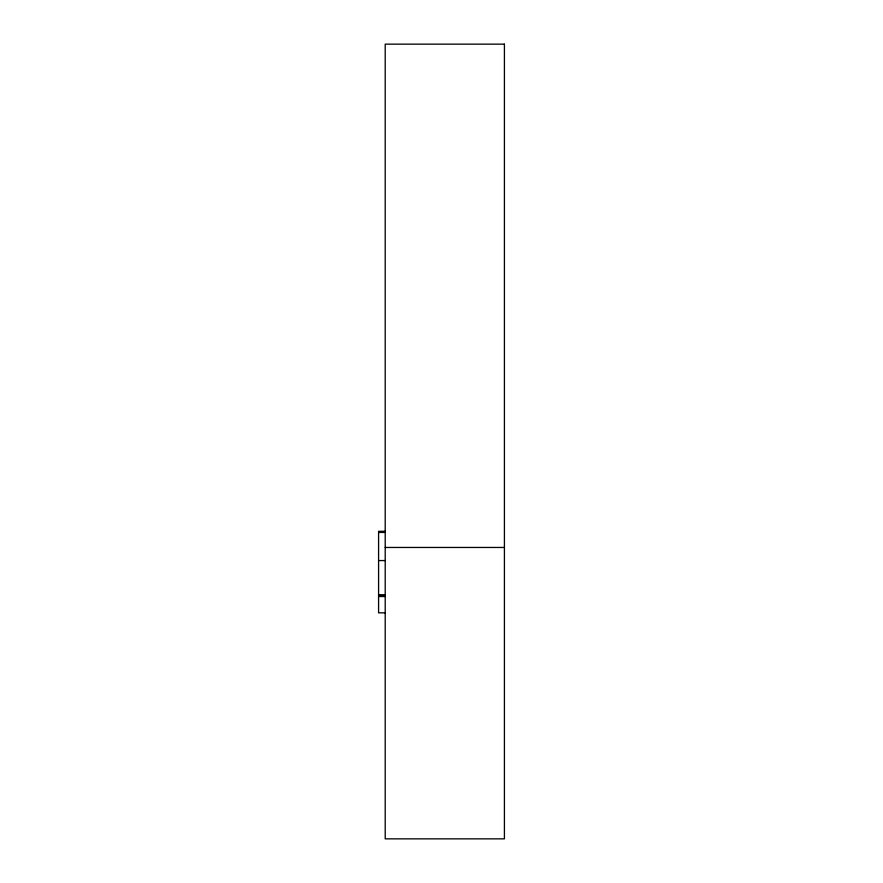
<?xml version="1.0" encoding="UTF-8"?>
<svg xmlns="http://www.w3.org/2000/svg" width="883" height="883" viewBox="0 0 883 883"><rect width="100%" height="100%" fill="white"/><g stroke="black" fill="none" stroke-linecap="round" stroke-linejoin="round"><path stroke-width="1.32" d="M385.209 531.301L378.586 531.301L378.586 612.835L385.209 612.835M378.586 531.765L385.209 531.864M378.586 532.438L385.209 532.438M385.209 547.46L504.414 547.46M378.586 560.562L385.209 560.562M378.586 594.987L385.209 594.987M378.586 595.407L385.209 595.407M378.586 595.981L385.209 595.981M378.586 596.113L385.209 596.168M378.586 596.345L385.209 596.345M378.586 596.511L385.209 596.511M504.414 44.15L385.209 44.15L385.209 838.85L504.414 838.85L504.414 44.15"/></g></svg>
